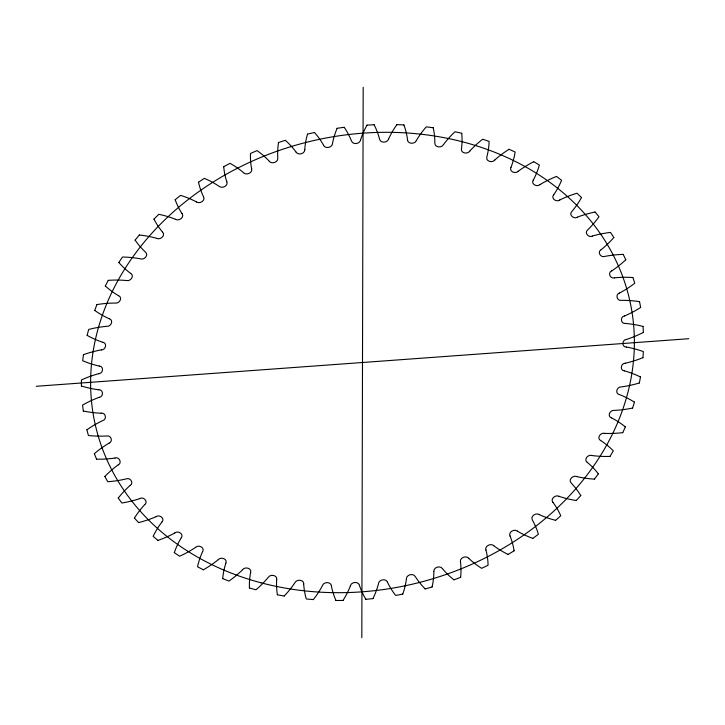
<?xml version="1.0" encoding="UTF-8"?>
<svg xmlns="http://www.w3.org/2000/svg" width="725" height="725" viewBox="0 0 725 725"><rect width="100%" height="100%" fill="white"/><g stroke="black" fill="none" stroke-linecap="round" stroke-linejoin="round"><path stroke-width="1.09" d="M361.82 637.692L363.18 87.308M304.844 149.64C304.835 153.782 298.274 155.594 296.036 152.177M276.769 579.284C277.349 575.133 270.235 573.847 268.205 577.39A96.389 79.813 -13.9 0 1 255.961 589.797A283.674 234.9 -13.9 0 1 249.346 587.948M406.372 578.668C406.607 574.535 413.313 572.949 415.325 576.592A96.389 79.813 -13.9 0 0 425.176 588.89M461.399 148.797C460.593 153.292 467.634 154.479 469.782 151.172M332.539 143.632C332.095 147.683 325.425 149.087 323.549 145.381M250.723 572.433C251.829 567.956 244.823 566.461 242.54 569.669M378.468 583.444C379.13 579.411 385.936 578.251 387.54 582.166M360.579 140.106C359.718 144.076 352.858 145.009 351.471 140.976A96.389 79.813 -13.9 0 0 344.203 127.328M225.946 563.126C227.659 558.776 220.79 556.564 218.234 559.609M350.374 585.709C351.426 581.822 358.331 581.106 359.482 585.256M510.88 167.393C508.868 171.671 515.638 174.208 518.321 171.263M388.636 139.1C387.404 142.916 380.453 143.387 379.556 139.146A96.389 79.813 -13.9 0 0 374.118 124.8M202.719 551.535C205.003 547.402 198.396 544.448 195.569 547.312M322.426 585.456C323.83 581.713 330.817 581.486 331.452 585.818M533.228 180.072C530.655 184.105 537.125 187.376 540.071 184.63M416.395 140.623C414.836 144.248 407.93 144.266 407.459 139.934M181.304 537.805C184.123 533.963 177.897 530.256 174.788 532.92M553.655 194.817C550.565 198.514 556.582 202.547 559.818 200.009M161.938 522.091C165.218 518.629 159.527 514.152 156.138 516.599M144.909 504.5C148.389 501.818 143.641 496.217 139.825 498.537M494.803 160.071C492.384 163.198 485.433 161.349 486.847 156.935A96.389 79.813 -13.9 0 0 489.121 141.429A283.674 234.9 -13.9 0 0 482.687 139.227A96.389 79.813 -13.9 0 0 469.718 151.126M130.292 485.378C134.007 483.167 130.237 476.978 126.132 478.908A96.389 79.813 -13.9 0 1 107.798 481.735A283.674 234.9 -13.9 0 1 104.817 476.452M601.116 249.663C596.947 252.037 600.808 258.109 604.858 256.387A96.389 79.813 -13.9 0 1 623.165 254.393M118.302 464.861C122.199 463.121 119.398 456.424 115.03 457.983M611.737 270.797C607.387 272.673 610.269 279.243 614.582 277.883M109.004 443.229C113.381 441.625 111.061 434.846 106.629 435.988A96.389 79.813 -13.9 0 1 88.432 435.507A283.674 234.9 -13.9 0 1 86.9 429.717M619.54 292.972C615.081 294.35 616.93 301.274 621.443 300.34A96.389 79.813 -13.9 0 1 639.495 301.645M624.424 315.937C619.957 316.825 620.7 323.966 625.376 323.504M577.227 217.264C574.127 219.503 568.273 214.808 571.907 211.455A96.389 79.813 -13.9 0 0 581.486 197.572M99.243 397.373C103.666 396.72 103.53 389.524 98.772 389.733M626.346 339.427C621.905 339.862 621.588 347.058 626.327 347.112M592.298 236.114C588.918 238.126 583.77 232.707 587.785 229.807A96.389 79.813 -13.9 0 0 598.977 216.739A283.674 234.9 -13.9 0 0 595.044 211.972M98.818 373.71C103.177 373.484 104.11 366.361 99.316 366.007M625.276 363.18C620.944 363.198 619.54 370.285 624.288 370.883M101.373 349.93C105.633 350.103 107.59 343.142 102.841 342.245M36.25 386.28L688.75 338.72M101.219 413.15C105.823 412.443 107.11 419.503 102.651 420.627A96.389 79.813 -13.9 0 0 86.946 429.762M604.423 433.314C600.49 432.29 596.457 438.335 600.644 440.583M591.854 455.436C588.066 454.104 583.389 459.65 587.214 462.387M576.683 476.506C573.049 474.902 567.856 479.905 571.237 483.067A96.389 79.813 -13.9 0 1 580.752 495.556M156.827 238.434C160.343 240.138 165.735 235.58 162.708 232.163M559.084 496.281C555.613 494.396 550.003 498.836 552.894 502.371M619.286 394.572C614.61 393.376 617.029 386.57 621.234 386.923A96.389 79.813 -13.9 0 0 639.296 382.981M175.559 219.385C178.948 221.388 184.73 217.273 182.102 213.549M109.312 318.71C113.834 320.115 111.115 326.757 106.992 326.286A96.389 79.813 -13.9 0 0 88.695 329.431A283.674 234.9 -13.9 0 0 87.136 335.448M539.264 514.542C535.956 512.376 530.029 516.272 532.395 520.097A96.389 79.813 -13.9 0 1 538.394 534.252A283.674 234.9 -13.9 0 1 532.757 538.421M611.374 417.89C606.897 416.141 610.187 409.697 614.256 410.386A96.389 79.813 -13.9 0 0 632.544 408.066M196.421 201.967C199.629 204.26 205.692 200.653 203.589 196.692M118.646 295.673C122.978 297.649 119.317 303.929 115.311 303.068A96.389 79.813 -13.9 0 0 96.987 304.563M517.433 531.081C514.315 528.616 508.153 532.014 509.974 536.038M130.745 273.388C134.75 275.881 130.382 281.699 126.531 280.512A96.389 79.813 -13.9 0 0 108.297 280.358M493.852 545.707C490.943 542.952 484.599 545.853 485.877 550.012M243.582 172.804C246.038 175.523 252.807 173.103 251.711 168.789M468.776 558.259C466.121 555.205 459.641 557.643 460.384 561.857M269.283 161.349C271.494 164.348 278.364 162.391 277.802 158.059A96.389 79.813 -13.9 0 1 278.518 142.562M442.504 568.599C440.147 565.246 433.541 567.24 433.777 571.445M226.889 181.721C228.429 185.827 222.176 188.962 219.158 186.361A96.389 79.813 -13.9 0 0 204.35 178.35A283.674 234.9 -13.9 0 0 198.46 182.238M303.775 583.842C303.693 579.384 296.652 579.103 294.93 582.664A96.389 79.813 -13.9 0 1 284.209 595.995M639.513 301.591A283.674 234.9 -13.9 0 1 640.646 307.527M643.012 326.386A283.674 234.9 -13.9 0 1 643.383 332.458M642.939 357.715A283.674 234.9 -13.9 0 0 643.338 351.598A96.389 79.813 -13.9 0 0 626.355 347.039M640.483 376.928A283.674 234.9 -13.9 0 1 639.314 383.036M634.475 402.094A283.674 234.9 -13.9 0 1 632.553 408.121M625.376 426.817A283.674 234.9 -13.9 0 1 622.73 432.689M609.961 456.469A283.674 234.9 -13.9 0 0 613.314 450.805A96.389 79.813 -13.9 0 0 600.699 440.519M598.397 473.797A283.674 234.9 -13.9 0 1 594.391 479.171M580.816 495.528A283.674 234.9 -13.9 0 1 576.185 500.558M555.567 520.387A283.674 234.9 -13.9 0 0 560.76 515.747A96.389 79.813 -13.9 0 0 552.967 502.334M514.161 550.773A283.674 234.9 -13.9 0 1 508.017 554.462M460.701 577.29A283.674 234.9 -13.9 0 1 453.895 579.855M432.154 586.969A283.674 234.9 -13.9 0 1 425.122 588.927M402.81 594.101A283.674 234.9 -13.9 0 1 395.642 595.433A96.389 79.813 -13.9 0 1 387.467 582.202M373.013 598.614A283.674 234.9 -13.9 0 1 365.781 599.303M343.097 600.445A283.674 234.9 -13.9 0 1 335.892 600.481M313.399 599.584A283.674 234.9 -13.9 0 1 306.294 598.968A96.389 79.813 -13.9 0 1 303.684 583.852M284.263 596.032A283.674 234.9 -13.9 0 1 277.34 594.781M222.638 578.577A283.674 234.9 -13.9 0 0 228.955 581.069A96.389 79.813 -13.9 0 0 242.603 569.714M203.426 569.823A283.674 234.9 -13.9 0 1 197.517 566.751A96.389 79.813 -13.9 0 1 202.637 551.517M174.254 552.604A283.674 234.9 -13.9 0 0 179.691 556.229A96.389 79.813 -13.9 0 0 195.614 547.366M158.032 540.433A283.674 234.9 -13.9 0 1 153.138 536.31A96.389 79.813 -13.9 0 1 161.865 522.054M138.683 522.625A283.674 234.9 -13.9 0 1 134.388 518.049M118.22 498.021A283.674 234.9 -13.9 0 0 121.882 503.005A96.389 79.813 -13.9 0 0 139.852 498.601M96.597 459.224A283.674 234.9 -13.9 0 1 94.341 453.605M83.339 411.075A283.674 234.9 -13.9 0 1 82.587 405.067A96.389 79.813 -13.9 0 1 99.207 397.3M81.427 386.035A283.674 234.9 -13.9 0 1 81.436 379.936A96.389 79.813 -13.9 0 1 98.79 373.647M83.475 354.616A283.674 234.9 -13.9 0 0 82.695 360.733A96.389 79.813 -13.9 0 0 99.289 366.08M94.694 310.472A283.674 234.9 -13.9 0 1 96.978 304.509M105.288 286.076A283.674 234.9 -13.9 0 1 108.288 280.303M118.8 262.559A283.674 234.9 -13.9 0 1 122.48 257.031A96.389 79.813 -13.9 0 1 140.442 258.816C144.076 260.411 149.105 255.091 145.471 252.119A96.389 79.813 -13.9 0 1 135.131 240.129M135.067 240.165A283.674 234.9 -13.9 0 1 139.39 234.954M153.917 219.158A283.674 234.9 -13.9 0 1 158.829 214.319A96.389 79.813 -13.9 0 1 175.604 219.322M175.124 199.774A283.674 234.9 -13.9 0 1 180.579 195.36A96.389 79.813 -13.9 0 1 196.466 201.903M223.653 166.741A283.674 234.9 -13.9 0 1 229.988 163.324A96.389 79.813 -13.9 0 1 243.582 172.695M278.454 142.562A283.674 234.9 -13.9 0 1 285.378 140.297M307.436 134.143A283.674 234.9 -13.9 0 1 314.55 132.494M337.053 128.316A283.674 234.9 -13.9 0 1 344.266 127.301M366.95 125.135A283.674 234.9 -13.9 0 1 374.182 124.773M396.802 124.646A283.674 234.9 -13.9 0 1 403.97 124.936M433.287 127.79A283.674 234.9 -13.9 0 0 426.264 126.857A96.389 79.813 -13.9 0 0 416.322 140.596M461.798 133.309A283.674 234.9 -13.9 0 0 455.001 131.742A96.389 79.813 -13.9 0 0 443.473 144.628C441.815 148.163 434.565 147.574 434.837 143.079A96.389 79.813 -13.9 0 0 433.215 127.808M509.013 149.25A283.674 234.9 -13.9 0 1 515.14 152.042A96.389 79.813 -13.9 0 1 510.962 167.412M533.682 161.693A283.674 234.9 -13.9 0 1 539.364 165.046A96.389 79.813 -13.9 0 1 533.31 180.099M556.41 176.411A283.674 234.9 -13.9 0 1 561.585 180.28A96.389 79.813 -13.9 0 1 553.728 194.844M581.55 197.59A283.674 234.9 -13.9 0 0 576.946 193.231A96.389 79.813 -13.9 0 0 559.772 199.946M613.839 237.583A283.674 234.9 -13.9 0 0 610.513 232.417A96.389 79.813 -13.9 0 0 592.37 236.024M623.174 254.339A283.674 234.9 -13.9 0 1 625.793 259.822M632.871 277.485A283.674 234.9 -13.9 0 1 634.765 283.23A96.389 79.813 -13.9 0 1 619.576 293.036M625.748 259.786A96.389 79.813 -13.9 0 1 611.791 270.86M614.573 277.811A96.389 79.813 -13.9 0 1 632.862 277.539M640.61 307.482A96.389 79.813 -13.9 0 1 624.461 316M625.394 323.432A96.389 79.813 -13.9 0 1 642.993 326.44M643.356 332.403A96.389 79.813 -13.9 0 1 626.373 339.49M642.912 357.67A96.389 79.813 -13.9 0 1 625.294 363.243M624.325 370.819A96.389 79.813 -13.9 0 1 640.438 376.982M619.331 394.5A96.389 79.813 -13.9 0 1 634.429 402.148M611.429 417.827A96.389 79.813 -13.9 0 1 625.331 426.862M622.73 432.635A96.389 79.813 -13.9 0 1 604.414 433.387M609.97 456.406A96.389 79.813 -13.9 0 1 591.827 455.508M587.277 462.333A96.389 79.813 -13.9 0 1 598.342 473.833M594.4 479.116A96.389 79.813 -13.9 0 1 576.656 476.57M576.203 500.504A96.389 79.813 -13.9 0 1 559.048 496.344M555.595 520.332A96.389 79.813 -13.9 0 1 539.219 514.605M532.784 538.367A96.389 79.813 -13.9 0 1 517.378 531.144M510.056 536.011A96.389 79.813 -13.9 0 1 514.088 550.792M508.053 554.408A96.389 79.813 -13.9 0 1 493.788 545.762M485.958 549.985A96.389 79.813 -13.9 0 1 488.079 565.192A283.674 234.9 -13.9 0 1 481.636 568.327A96.389 79.813 -13.9 0 1 468.713 558.313M460.466 561.848A96.389 79.813 -13.9 0 1 460.638 577.29M453.941 579.819A96.389 79.813 -13.9 0 1 442.431 568.645M433.867 571.445A96.389 79.813 -13.9 0 1 432.091 586.96M406.453 578.668A96.389 79.813 -13.9 0 1 402.747 594.092M378.55 583.453A96.389 79.813 -13.9 0 1 372.949 598.596M365.844 599.267A96.389 79.813 -13.9 0 1 359.401 585.283M350.456 585.728A96.389 79.813 -13.9 0 1 343.043 600.418M335.947 600.463A96.389 79.813 -13.9 0 1 331.361 585.836M322.507 585.474A96.389 79.813 -13.9 0 1 313.345 599.557M277.403 594.763A96.389 79.813 -13.9 0 1 276.678 579.375M249.418 587.948A96.389 79.813 -13.9 0 1 250.632 572.433M222.702 578.577A96.389 79.813 -13.9 0 1 225.865 563.107M218.288 559.664A96.389 79.813 -13.9 0 1 203.39 569.778M174.317 552.613A96.389 79.813 -13.9 0 1 181.223 537.778M174.834 532.984A96.389 79.813 -13.9 0 1 158.014 540.379M156.174 516.671A96.389 79.813 -13.9 0 1 138.674 522.571M134.442 518.067A96.389 79.813 -13.9 0 1 144.782 504.528M118.275 498.048A96.389 79.813 -13.9 0 1 130.165 485.388M104.871 476.488A96.389 79.813 -13.9 0 1 118.175 464.861M114.94 458.073A96.389 79.813 -13.9 0 1 96.606 459.17M94.386 453.642A96.389 79.813 -13.9 0 1 108.958 443.165M101.21 413.223A96.389 79.813 -13.9 0 1 83.357 411.021M98.754 389.805A96.389 79.813 -13.9 0 1 81.454 385.99M83.502 354.661A96.389 79.813 -13.9 0 1 101.364 349.858M102.805 342.309A96.389 79.813 -13.9 0 1 87.172 335.403M109.267 318.773A96.389 79.813 -13.9 0 1 94.739 310.427M118.592 295.737A96.389 79.813 -13.9 0 1 105.343 286.04M130.681 273.443A96.389 79.813 -13.9 0 1 118.855 262.522M139.381 235.009A96.389 79.813 -13.9 0 1 156.863 238.362M162.581 232.145A96.389 79.813 -13.9 0 1 153.981 219.131M182.02 213.594A96.389 79.813 -13.9 0 1 175.187 199.756M203.507 196.729A96.389 79.813 -13.9 0 1 198.523 182.229M226.798 181.748A96.389 79.813 -13.9 0 1 223.717 166.732M251.629 168.807A96.389 79.813 -13.9 0 1 250.487 153.464A283.674 234.9 -13.9 0 1 257.085 150.61A96.389 79.813 -13.9 0 1 269.292 161.24M285.333 140.333A96.389 79.813 -13.9 0 1 296.063 152.06M304.754 149.64A96.389 79.813 -13.9 0 1 307.509 134.152M314.496 132.53A96.389 79.813 -13.9 0 1 323.586 145.272M332.458 143.632A96.389 79.813 -13.9 0 1 337.116 128.325M360.497 140.097A96.389 79.813 -13.9 0 1 367.013 125.153M388.555 139.082A96.389 79.813 -13.9 0 1 396.856 124.673M403.907 124.963A96.389 79.813 -13.9 0 1 407.541 139.843M461.734 133.318A96.389 79.813 -13.9 0 1 461.49 148.797M494.74 160.026A96.389 79.813 -13.9 0 1 509.05 149.296M518.266 171.218A96.389 79.813 -13.9 0 1 533.718 161.738M540.025 184.567A96.389 79.813 -13.9 0 1 556.438 176.456M577.29 217.156A96.389 79.813 -13.9 0 1 595.062 212.026M613.785 237.555A96.389 79.813 -13.9 0 1 601.17 249.717M260.928 582.773A274.376 227.197 -13.9 0 0 631.692 310.246A274.376 227.197 -13.9 0 0 194.88 194.481A274.376 227.197 -13.9 0 0 260.928 582.773"/></g></svg>
